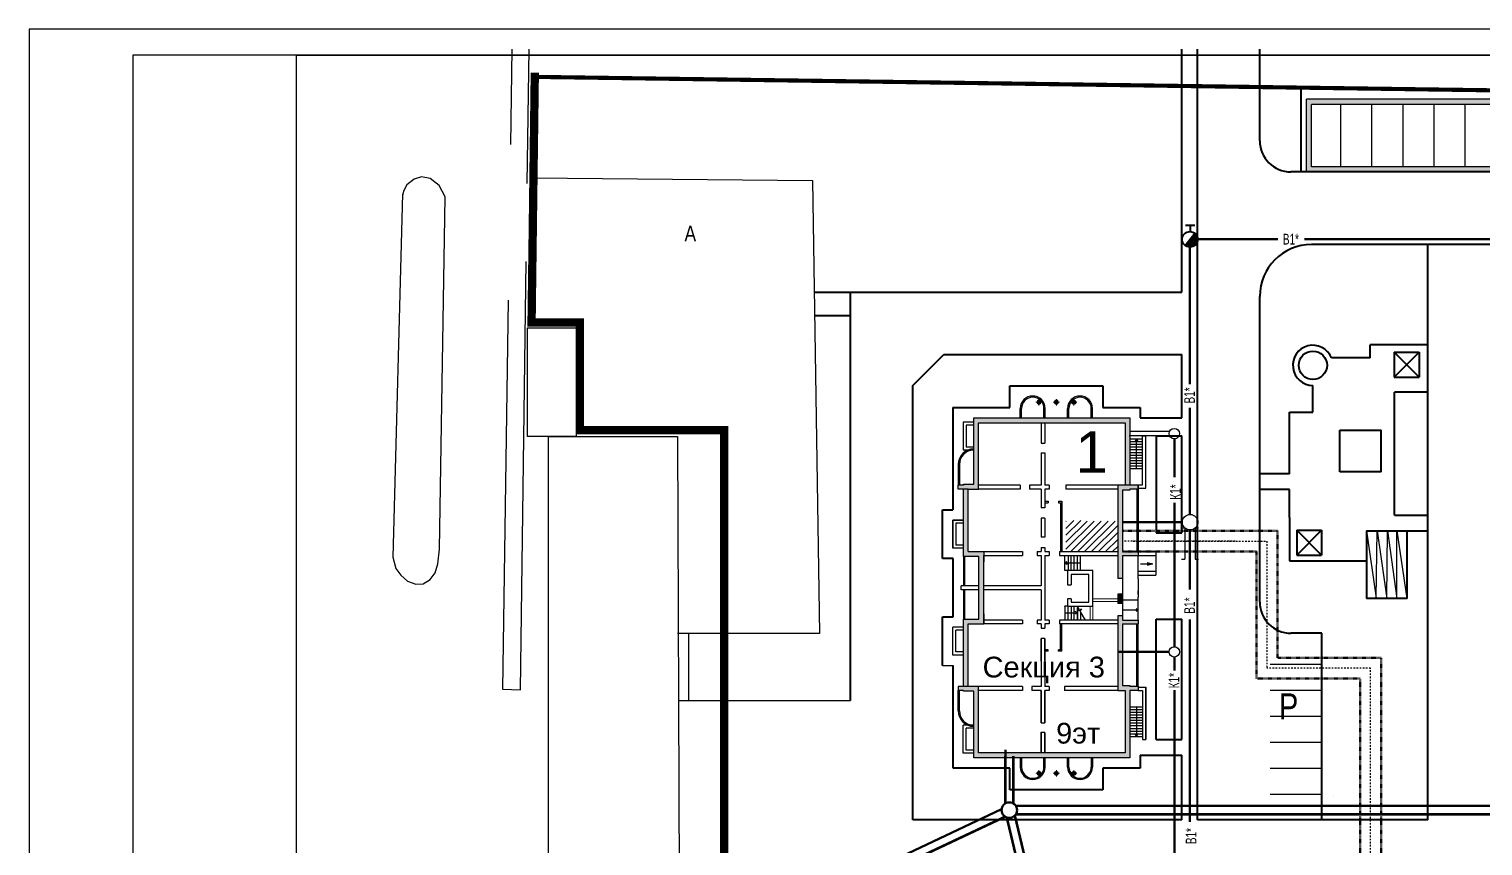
# Model space of a CAD drawing. Header units: millimetres. Extents: x 1819 to 103850, y 69161 to 132521.
# Drawn here: x 1822 to 29863, y 116776 to 132521 of the extents above; entities that cross this region are included whole.
import ezdxf

# ---------------------------------------------------------------- set-up
doc = ezdxf.new("R2010")
doc.units = ezdxf.units.MM
for name, pattern in [('DASHED', [0.75, 0.5, -0.25]), ('KL', [4, 2, -2]), ('PKP', [12, 6, -3, 0, -3])]:
    doc.linetypes.add(name, pattern=pattern)
for name, color, linetype in [('A3-05', 2, 'Continuous'), ('A3-05-N', 2, 'Continuous'), ('FORMAT', 251, 'Continuous'), ('ГРАНИЦА', 20, 'Continuous'), ('Граница1', 20, 'Continuous'), ('Картограмма', 104, 'Continuous'), ('ЛИНИЯ', 7, 'Continuous'), ('Покрытия', 13, 'Continuous'), ('СТЕНЫ', 7, 'Continuous'), ('СЪЕМКА', 46, 'Continuous'), ('ТС', 1, 'Continuous')]:
    doc.layers.add(name, color=color, linetype=linetype)
for name, color, linetype, lineweight in [('В1', 140, 'Continuous', 80), ('К1', 1, 'Continuous', 60), ('К2', 54, 'Continuous', 60)]:
    doc.layers.add(name, color=color, linetype=linetype, lineweight=lineweight)
doc.styles.add('RUSS', font='arial.ttf', dxfattribs={"width": 0.8, "height": 300})
doc.styles.add('SPEC', font='RUSS.shx', dxfattribs={"width": 0.7})
doc.styles.get("Standard").update_dxf_attribs({"font": 'txt.shx', "width": 0.8})
doc.styles.add('СГЕНЕРИР_СТИЛЬ_3', font='arial.ttf')
doc.linetypes.add('oIo_LINE', pattern='A,2.5,-0.25,[133,ltypeshp.shx,S=0.1,R=0,X=-0.1,Y=0.3],-0.2,[130,ltypeshp.shx,S=0.5,R=-25,X=0,Y=0],-0.2,[133,ltypeshp.shx,S=0.1,R=0,X=-0.1,Y=-0.3],-0.25', length=3.4)
doc.linetypes.add('Provod_pr', pattern='A,15,-1.5,["/",Standard,S=2.5,R=0,X=-0.75,Y=-1.25],-1.5', length=18)
picture_1 = doc.add_image_def('image1.tif', size_in_pixel=(4134, 3602))

# ---------------------------------------------------------------- blocks, each defined once
blk = doc.blocks.new('A$C29CF4449')
at = {"layer": 'К1', "ltscale": 100}
h = blk.add_hatch(color=18, dxfattribs=at)
h.set_gradient(color2=(0, 0, 0), one_color=1, name='INVCYLINDER')
h.paths.add_polyline_path([(-92, -118, 0.625202), (150, 0, 0.230616), (92, 118)])
at = {"layer": 'В1', "lineweight": 40, "ltscale": 0.5}
blk.add_circle((0, 0), 150, dxfattribs=at)
at = {"layer": 'К1', "color": 0, "lineweight": 25, "ltscale": 100}
blk.add_line((-92, -118), (92, 118), dxfattribs=at)

msp = doc.modelspace()

# ---------------------------------------------------------------- hatches: boundary and pattern name
at = {"layer": 'СТЕНЫ'}
h = msp.add_hatch(color=256, dxfattribs=at)
h.paths.add_polyline_path([(34950.76, 131168.83), (26458.76, 131168.83), (26458.76, 129768.83), (34950.76, 129768.83)])
h.paths.add_polyline_path([(34850.76, 131068.83), (34850.76, 129868.83), (26558.76, 129868.83), (26558.76, 131068.83)], flags=16)
at = {"layer": 'СТЕНЫ', "linetype": 'Continuous', "lineweight": 20}
h = msp.add_hatch(color=244, dxfattribs=at)
h.paths.add_polyline_path([(21340.61, 125328.38, -0.41421356), (21300.61, 125288.38), (21300.61, 125328.38)])
h.paths.add_polyline_path([(21340.61, 125328.38), (21300.61, 125328.38), (21300.61, 125368.38, -0.41421356)])
h.paths.add_polyline_path([(21300.61, 125368.38), (21300.61, 125328.38), (21260.61, 125328.38, -0.41421356)])
h.paths.add_polyline_path([(21300.61, 125328.38), (21300.61, 125288.38, -0.41421356), (21260.61, 125328.38)])
h = msp.add_hatch(color=244, dxfattribs=at)
h.paths.add_polyline_path([(21676.61, 125328.38, -0.41421356), (21636.61, 125288.38), (21636.61, 125328.38)])
h.paths.add_polyline_path([(21676.61, 125328.38), (21636.61, 125328.38), (21636.61, 125368.38, -0.41421356)])
h.paths.add_polyline_path([(21636.61, 125368.38), (21636.61, 125328.38), (21596.61, 125328.38, -0.41421356)])
h.paths.add_polyline_path([(21636.61, 125328.38), (21636.61, 125288.38, -0.41421356), (21596.61, 125328.38)])
h = msp.add_hatch(color=244, dxfattribs=at)
h.paths.add_polyline_path([(22012.61, 125328.38, -0.41421356), (21972.61, 125288.38), (21972.61, 125328.38)])
h.paths.add_polyline_path([(22012.61, 125328.38), (21972.61, 125328.38), (21972.61, 125368.38, -0.41421356)])
h.paths.add_polyline_path([(21972.61, 125368.38), (21972.61, 125328.38), (21932.61, 125328.38, -0.41421356)])
h.paths.add_polyline_path([(21972.61, 125328.38), (21972.61, 125288.38, -0.41421356), (21932.61, 125328.38)])
at = {"layer": 'СТЕНЫ', "linetype": 'Continuous'}
for points in [[(22960.61, 124934.38), (22960.61, 123730.38), (23054.61, 123730.38), (23054.61, 125028.38), (21340.61, 125028.38), (20042.61, 125028.38), (20042.61, 123748.38), (19842.61, 123748.38), (19842.61, 123730.38), (19742.61, 123730.38), (19742.61, 123654.38), (19936.61, 123654.38), (20136.61, 123654.38), (20136.61, 124038.43), (20136.61, 124934.38)], [(22914.61, 121932.38), (22914.61, 122374.38), (23214.61, 122374.38), (23214.61, 122376.38), (23214.61, 122450.38), (22914.61, 122450.38), (22914.61, 123636.38), (23054.61, 123636.38), (23054.61, 123654.38), (23214.61, 123654.38), (23214.61, 123730.38), (23054.61, 123730.38), (22820.61, 123730.38), (22820.61, 122554.38), (22820.61, 121932.38)], [(19936.61, 119850.38), (19936.61, 121054.38), (20236.61, 121054.38), (20236.61, 121250.38), (20236.61, 122374.38), (20236.61, 122450.38), (19963.61, 122450.38), (19936.61, 122450.38), (19936.61, 123654.38), (19842.61, 123654.38), (19842.61, 122356.38), (20142.61, 122356.38), (20142.61, 121148.38), (19842.61, 121148.38), (19842.61, 119850.38)], [(22914.61, 121450.38), (22914.61, 121630.38), (22820.61, 121630.38), (22820.61, 121450.38)], [(23054.61, 118476.38), (23054.61, 119774.38), (23214.61, 119774.38), (23214.61, 119850.38), (23054.61, 119850.38), (23054.61, 119866.38), (22914.61, 119866.38), (22914.61, 121054.38), (23214.61, 121054.38), (23214.61, 121130.38), (22914.61, 121130.38), (22914.61, 121208.38), (22820.61, 121208.38), (22820.61, 120158.38), (22820.61, 119774.38), (22960.61, 119774.38), (22960.61, 118570.38), (20136.61, 118570.38), (20136.61, 119318.33), (20136.61, 119850.38), (19936.61, 119850.38), (19742.61, 119850.38), (19742.61, 119774.38), (19842.61, 119774.38), (19842.61, 119756.38), (20042.61, 119756.38), (20042.61, 118476.38), (21340.61, 118476.38)]]:
    msp.add_hatch(color=244, dxfattribs=at).paths.add_polyline_path(points)
at = {"layer": 'СТЕНЫ', "linetype": 'Continuous', "lineweight": 20}
h = msp.add_hatch(color=244, dxfattribs=at)
h.paths.add_polyline_path([(21340.61, 118176.38, 0.41421356), (21300.61, 118216.38), (21300.61, 118176.38)])
h.paths.add_polyline_path([(21340.61, 118176.38), (21300.61, 118176.38), (21300.61, 118136.38, 0.41421356)])
h.paths.add_polyline_path([(21300.61, 118136.38), (21300.61, 118176.38), (21260.61, 118176.38, 0.41421356)])
h.paths.add_polyline_path([(21300.61, 118176.38), (21300.61, 118216.38, 0.41421356), (21260.61, 118176.38)])
h = msp.add_hatch(color=244, dxfattribs=at)
h.paths.add_polyline_path([(21676.61, 118176.38, 0.41421356), (21636.61, 118216.38), (21636.61, 118176.38)])
h.paths.add_polyline_path([(21676.61, 118176.38), (21636.61, 118176.38), (21636.61, 118136.38, 0.41421356)])
h.paths.add_polyline_path([(21636.61, 118136.38), (21636.61, 118176.38), (21596.61, 118176.38, 0.41421356)])
h.paths.add_polyline_path([(21636.61, 118176.38), (21636.61, 118216.38, 0.41421356), (21596.61, 118176.38)])
h = msp.add_hatch(color=244, dxfattribs=at)
h.paths.add_polyline_path([(22012.61, 118176.38, 0.41421356), (21972.61, 118216.38), (21972.61, 118176.38)])
h.paths.add_polyline_path([(22012.61, 118176.38), (21972.61, 118176.38), (21972.61, 118136.38, 0.41421356)])
h.paths.add_polyline_path([(21972.61, 118136.38), (21972.61, 118176.38), (21932.61, 118176.38, 0.41421356)])
h.paths.add_polyline_path([(21972.61, 118176.38), (21972.61, 118216.38, 0.41421356), (21932.61, 118176.38)])
at = {"layer": 'ТС'}
h = msp.add_hatch(dxfattribs=at)
h.set_pattern_fill('ANSI31', color=256, scale=30, style=0)
h.set_pattern_definition([(45, (-852476.14, 1172171.73), (-67.351921, 67.351921), [])])
h.paths.add_polyline_path([(22820.61, 123037.24), (22123.16, 123037.24), (22123.16, 123049.1), (21923.5, 123049.1), (21923.5, 123037.24), (21820.71, 123037.24), (21820.71, 122450.38), (22820.61, 122450.38), (22820.61, 122766.38)])

# ---------------------------------------------------------------- linework, layer by layer
at = {"linetype": 'oIo_LINE', "lineweight": 50, "ltscale": 20}
for p, q in [((20652.89, 118627.77), (20657.07, 117593.54)), ((20648.41, 118508.38), (20648.41, 117592.57)), ((20855.29, 117545.69), (32003.59, 117545.69)), ((17145.98, 115865.99), (20579.52, 117483.97))]:
    msp.add_line(p, q, dxfattribs=at)
at = {"linetype": 'Provod_pr', "ltscale": 0.05}
msp.add_line((21121.96, 115464.27), (20679.92, 117323.74), dxfattribs=at)
at = {"linetype": 'oIo_LINE', "lineweight": 50, "ltscale": 20, "const_width": 50}
msp.add_lwpolyline([(20679.92, 117323.74), (21121.96, 115464.27)], dxfattribs=at)
at = {"linetype": 'Continuous', "lineweight": 50, "ltscale": 0.5}
msp.add_circle((20728.41, 117465.69), 150, dxfattribs=at)
msp.add_circle((20728.41, 117465.69), 150, dxfattribs=at)
msp.add_circle((20728.41, 117465.69), 150, dxfattribs=at)
msp.add_circle((20728.41, 117465.69), 150, dxfattribs=at)
at = {"layer": 'A3-05', "color": 7}
for p, q in [((21340.61, 125028.38), (23052.61, 125028.38)), ((20042.61, 118476.38), (20042.61, 119756.38)), ((21340.61, 118476.38), (20042.61, 118476.38))]:
    msp.add_line(p, q, dxfattribs=at)
at = {"layer": 'A3-05-N', "color": 7}
msp.add_line((23054.61, 125028.38), (23054.61, 123730.38), dxfattribs=at)
at = {"layer": 'FORMAT', "ltscale": 20}
for p, q in [((103850.34, 132521.49), (1821.77, 132521.49)), ((1821.77, 132521.49), (1821.77, 73121.49)), ((103350.34, 132021.49), (3821.77, 132021.49)), ((3821.77, 132021.49), (3821.77, 73621.49))]:
    msp.add_line(p, q, dxfattribs=at)
at = {"layer": 'В1', "lineweight": 40, "ltscale": 100}
for p, q in [((24125.55, 128741.48), (24306.98, 128741.48)), ((24216.26, 128741.48), (24216.26, 128618.79))]:
    msp.add_line(p, q, dxfattribs=at)
at = {"layer": 'В1', "lineweight": 50, "ltscale": 20}
for p, q in [((25909.43, 128468.83), (24362.61, 128468.83)), ((31545.73, 128468.83), (26420.24, 128468.83)), ((24212.61, 125675.8), (24212.61, 128318.83)), ((24212.61, 123166.32), (24212.61, 125219.76)), ((24062.61, 123016.32), (22914.61, 123016.32)), ((24212.61, 121719.89), (24212.61, 122866.32)), ((24212.61, 117237.88), (24212.61, 121139.35))]:
    msp.add_line(p, q, dxfattribs=at)
at = {"layer": 'В1', "lineweight": 25, "ltscale": 20}
for p, q in [((24050.63, 122906.16), (24112.61, 122906.16)), ((24050.63, 122906.16), (24112.61, 122906.16)), ((24112.61, 122906.16), (24112.61, 122306.16)), ((24112.61, 122906.16), (24112.61, 122306.16)), ((24312.61, 122906.16), (24312.61, 122306.16)), ((24312.61, 122906.16), (24312.61, 122306.16)), ((24312.61, 122906.16), (24374.59, 122906.16)), ((24050.63, 122306.16), (24112.61, 122306.16)), ((24050.63, 122306.16), (24112.61, 122306.16)), ((24312.61, 122306.16), (24374.59, 122306.16)), ((24312.61, 122306.16), (24374.59, 122306.16))]:
    msp.add_line(p, q, dxfattribs=at)
at = {"layer": 'В1', "lineweight": 30, "ltscale": 20}
msp.add_circle((24216.22, 123016.16), 150, dxfattribs=at)
at = {"layer": 'ГРАНИЦА', "const_width": 160}
msp.add_lwpolyline([(11745.22, 103266.49), (11745.22, 111389.35), (15226.04, 111389.35), (15226.04, 124787.39), (12445.91, 124787.39), (12445.91, 126863.23), (11513.67, 126863.23), (11572.54, 131385.05)], dxfattribs=at)
at = {"layer": 'Граница1'}
for points, const_width in [([(11745.22, 103266.49), (11745.22, 111389.35), (15226.04, 111389.35), (15226.04, 124787.39), (12445.91, 124787.39), (12445.91, 126863.23), (11513.67, 126863.23), (11576.37, 131679.61)], 160), ([(11570.93, 131600.56), (39869.19, 131203.27), (64089.97, 128542.36), (64158.35, 124300.45), (49256, 124449.76), (49531.3, 110905.69), (53192.38, 110905.62), (53563.49, 92531.45), (41467.07, 92224.73), (41655.09, 79817.52), (28916.71, 79382.71)], 80)]:
    msp.add_lwpolyline(points, dxfattribs=dict(at, const_width=const_width))
at = {"layer": 'К2', "lineweight": 30, "ltscale": 20}
for p, q in [((23037.4, 124688.28), (23817.91, 124688.28)), ((23044.77, 124768.2), (23821.37, 124768.2))]:
    msp.add_line(p, q, dxfattribs=at)
at = {"layer": 'К2', "lineweight": 50, "ltscale": 20}
for p, q in [((23912.61, 123882.01), (23912.61, 124624.28)), ((23912.61, 122908.68), (23912.61, 123386.59)), ((23912.61, 120616.37), (23912.61, 122908.68)), ((23811.2, 120516.38), (22820.61, 120516.38)), ((23912.61, 120156.15), (23912.61, 120416.39)), ((23912.61, 116224.37), (23912.61, 119778.52))]:
    msp.add_line(p, q, dxfattribs=at)
at = {"layer": 'К2', "lineweight": 30, "ltscale": 20}
for centre in [(23911.2, 124724.27), (23911.2, 120516.38)]:
    msp.add_circle(centre, 100, dxfattribs=at)
at = {"layer": 'Картограмма', "color": 22}
for p, q in [((27185.38, 126184.04), (27178.09, 126184.04)), ((27185.38, 126184.04), (27178.09, 126184.04)), ((25558.76, 124446.26), (25558.76, 125546.88)), ((28157.6, 123651.38), (28157.6, 123389.56)), ((28157.6, 123651.38), (28157.6, 123389.56)), ((23214.61, 122951.35), (23214.61, 123319.07)), ((24358.76, 117776.38), (24358.76, 123319.07)), ((24358.76, 117776.38), (24358.76, 123319.07)), ((25558.76, 121976.38), (25558.76, 123319.07)), ((26631.61, 122269.65), (27478.09, 122269.65)), ((26631.61, 122269.65), (27478.09, 122269.65)), ((25558.76, 121976.38), (25558.76, 121691.94)), ((23214.61, 121630.38), (23214.61, 121691.94)), ((24358.76, 117776.38), (24358.76, 121691.94)), ((24358.76, 117776.38), (24358.76, 121691.94)), ((23558.61, 120644.38), (23558.61, 119903.14)), ((24058.76, 120644.38), (24058.76, 119903.14)), ((24058.76, 120644.38), (24058.76, 119903.14)), ((24358.76, 118976.38), (24358.76, 120203.14)), ((24358.76, 118976.38), (24358.76, 120203.14)), ((24558.76, 117276.38), (25210.65, 117276.38)), ((24558.76, 117276.38), (25210.65, 117276.38))]:
    msp.add_line(p, q, dxfattribs=at)
at = {"layer": 'ЛИНИЯ'}
for p, q in [((11132.19, 132135.88), (11105.69, 130297.86)), ((11431.21, 129545.05), (11466.51, 132135.88)), ((26458.76, 129768.83), (26458.76, 131168.83)), ((34950.76, 131168.83), (26458.76, 131168.83)), ((26558.76, 129868.83), (26558.76, 131068.83)), ((34850.76, 131068.83), (26558.76, 131068.83)), ((27116.32, 131068.83), (27116.32, 129868.83)), ((27716.32, 131068.83), (27716.32, 129868.83)), ((28316.32, 131068.83), (28316.32, 129868.83)), ((28916.32, 131068.83), (28916.32, 129868.83)), ((29516.32, 131068.83), (29516.32, 129868.83)), ((34850.76, 129868.83), (26558.76, 129868.83)), ((9249.39, 129627.95), (9107.63, 129518.53)), ((9389.68, 129676.14), (9249.39, 129627.95)), ((9556.28, 129641.09), (9389.68, 129676.14)), ((9731.65, 129509.66), (9556.28, 129641.09)), ((11533.56, 129656.32), (16931.18, 129603.95)), ((16931.18, 129603.95), (17065.28, 120871.34)), ((34950.76, 129768.83), (26458.76, 129768.83)), ((9022.48, 129342.76), (8837.04, 122342.24)), ((9043, 129400.13), (9021.55, 129307.56)), ((9107.63, 129518.53), (9043, 129400.13)), ((9850.03, 129290.6), (9731.65, 129509.66)), ((9735.9, 122494.67), (9850.03, 129290.6)), ((11298.23, 119784.54), (11410.73, 128042.01)), ((11062.43, 127297.86), (10954.3, 119799.79)), ((28399.65, 122452.84), (28399.65, 122851.38)), ((8837.04, 122342.24), (8898.34, 122125.08)), ((9708, 122215.92), (9735.9, 122494.67)), ((8898.34, 122125.08), (8989.7, 121992.92)), ((8989.7, 121992.92), (9118.72, 121881.41)), ((9558.06, 121909.29), (9652.21, 122041.7)), ((9652.21, 122041.7), (9708, 122215.92)), ((9118.72, 121881.41), (9279.11, 121818.69)), ((9279.11, 121818.69), (9425.56, 121829.15)), ((9425.56, 121829.15), (9558.06, 121909.29)), ((16951.46, 120871.34), (14329.01, 120871.34)), ((17065.28, 120871.34), (14329.01, 120871.34)), ((14547.23, 119581.35), (14547.23, 120871.34)), ((25758.76, 120276.38), (26758.76, 120276.38)), ((10954.3, 119799.79), (11298.23, 119784.54)), ((25758.76, 119776.38), (26758.76, 119776.38)), ((14348.48, 119581.35), (17667.76, 119581.35)), ((25758.76, 119276.38), (26758.76, 119276.38)), ((25758.76, 118776.38), (26758.76, 118776.38)), ((25758.76, 118276.38), (26758.76, 118276.38)), ((25758.76, 117776.38), (26758.76, 117776.38)), ((26158.76, 117276.38), (26758.76, 117276.38))]:
    msp.add_line(p, q, dxfattribs=at)
at = {"layer": 'ЛИНИЯ', "lineweight": 40}
for p, q in [((24058.76, 129854.69), (24058.76, 132135.88)), ((24358.76, 130568.83), (24358.76, 132135.88)), ((25558.76, 130368.83), (25558.76, 132135.88)), ((26353.47, 131391.04), (26353.47, 129778.14)), ((24358.76, 117276.38), (24358.76, 130568.83)), ((24058.76, 127449.26), (24058.76, 129854.69)), ((34790.76, 129768.83), (26158.76, 129768.83)), ((34490.76, 128368.83), (26558.76, 128368.83)), ((28798.14, 117276.38), (28798.14, 128368.83)), ((16964.27, 127449.26), (24058.76, 127449.26)), ((17667.76, 119581.35), (17667.76, 127449.26)), ((17667.76, 127449.26), (24058.76, 127449.26)), ((25558.76, 121476.38), (25558.76, 127368.83)), ((16964.27, 126999.26), (17667.76, 126999.26)), ((18867.76, 125649.26), (19467.76, 126249.26)), ((19467.76, 126249.26), (24058.76, 126249.26)), ((24058.76, 125028.38), (24058.76, 126249.26)), ((28798.14, 126433.75), (27685.38, 126433.75)), ((27685.38, 126184.04), (27685.38, 126433.75)), ((28152.48, 126293.3), (28152.48, 125813.3)), ((28152.48, 126293.3), (28632.48, 126293.3)), ((28152.48, 126293.3), (28632.48, 125813.3)), ((28632.48, 126293.3), (28152.48, 125813.3)), ((28632.48, 126293.3), (28632.48, 125813.3)), ((27685.38, 126184.04), (26943.03, 126184.04)), ((18867.76, 117276.38), (18867.76, 125649.26)), ((20740.61, 125228.38), (20740.61, 125646.46)), ((20740.61, 125646.46), (22533.06, 125646.46)), ((22533.06, 125646.46), (22532.76, 125228.38)), ((26584.82, 125137), (26584.82, 125653.98)), ((28152.48, 125813.3), (28632.48, 125813.3)), ((28399.65, 125813.3), (28632.48, 125813.3)), ((28157.6, 123151.38), (28157.6, 125523.77)), ((28798.14, 125523.77), (28157.6, 125523.77)), ((19640.61, 125228.38), (20740.61, 125228.38)), ((19640.61, 125228.38), (19640.61, 123254.38)), ((22532.76, 125228.38), (23254.61, 125228.38)), ((23254.61, 125228.38), (23254.61, 125028.38)), ((26131.61, 123946.26), (26131.61, 125137)), ((26131.61, 125137), (26584.82, 125137)), ((23254.61, 125028.38), (24058.76, 125028.38)), ((27101.2, 123989.42), (27101.2, 124787.79)), ((27101.2, 124787.79), (27901.2, 124787.79)), ((27901.2, 123989.42), (27901.2, 124787.79)), ((23558.61, 124682.38), (23558.61, 123674.38)), ((23558.61, 124682.38), (24058.76, 124682.38)), ((23558.61, 124682.38), (23558.61, 122813.79)), ((24058.76, 123674.38), (24058.76, 124682.38)), ((24058.76, 122813.79), (24058.76, 124682.38)), ((26131.61, 123946.26), (25558.76, 123946.26)), ((26131.61, 123946.26), (26131.61, 123991.8)), ((27901.2, 123989.42), (27101.2, 123989.42)), ((26131.61, 123646.26), (25558.76, 123646.26)), ((26131.61, 123107.46), (26131.61, 123646.26)), ((19438.61, 122314.38, -300), (19438.61, 123254.38, -300)), ((19438.61, 123254.38), (19640.61, 123254.38)), ((26131.61, 123107.11), (26131.61, 122269.65)), ((28157.6, 123151.38), (28798.14, 123151.38)), ((26272.66, 122863.36), (26272.66, 122383.36)), ((26272.66, 122863.36), (26752.66, 122863.36)), ((26272.66, 122863.36), (26752.66, 122383.36)), ((26752.66, 122863.36), (26272.66, 122383.36)), ((26752.66, 122863.36), (26752.66, 122383.36)), ((27616.92, 122851.38), (27616.92, 121544.53)), ((27616.92, 122851.38), (28798.14, 122851.38)), ((28399.65, 121544.53), (28399.65, 122851.38)), ((23558.61, 122813.79), (24058.76, 122813.79)), ((19642.61, 122314.38), (19438.61, 122314.38)), ((19642.61, 121194.38), (19642.61, 122314.38)), ((26131.61, 122269.65), (27616.92, 122269.65)), ((26272.66, 122383.36), (26752.66, 122383.36)), ((28399.65, 121544.53), (27616.92, 121544.53)), ((19438.61, 120254.38, -300), (19438.61, 121194.38, -300)), ((19438.61, 121194.38), (19642.61, 121194.38)), ((23558.61, 121144.38), (24058.76, 121144.38)), ((23558.61, 118826.38), (23558.61, 121144.38)), ((24058.76, 118826.38), (24058.76, 121144.38)), ((26758.76, 120876.38), (26158.76, 120876.38)), ((26758.76, 117276.38), (26758.76, 120876.38)), ((19642.61, 118276.38), (19642.61, 120254.38)), ((23558.61, 118826.38), (24058.76, 118826.38)), ((23254.61, 118526.38), (23254.61, 118276.38)), ((23254.61, 118526.38), (24058.76, 118526.38)), ((24058.76, 117276.38), (24058.76, 118526.38)), ((20740.61, 118276.38), (19642.61, 118276.38)), ((20740.61, 118276.38), (19642.61, 118276.38)), ((20740.61, 117856.17), (20740.61, 118276.38)), ((23254.61, 118276.38), (22532.61, 118276.38)), ((22532.61, 118276.38), (22532.61, 117856.17)), ((22532.61, 117856.17), (20740.61, 117856.17)), ((24058.76, 117276.38), (18867.76, 117276.38)), ((28798.14, 117276.38), (24358.76, 117276.38))]:
    msp.add_line(p, q, dxfattribs=at)
at = {"layer": 'ЛИНИЯ', "ltscale": 50}
for p, q in [((27616.92, 122851.38), (27807.46, 121551.16)), ((27807.46, 121551.16), (27825.56, 122851.38)), ((27825.56, 122851.38), (28006.84, 121545.19)), ((28007.13, 121545.19), (28020.09, 122851.38)), ((28020.09, 122851.27), (28203.15, 121544.86)), ((28203.38, 121544.86), (28205.32, 122851.38)), ((28205.8, 122851.38), (28398.76, 121544.53))]:
    msp.add_line(p, q, dxfattribs=at)
at = {"layer": 'ЛИНИЯ', "lineweight": 40}
msp.add_circle((26584.27, 126040.42), 272.99, dxfattribs=at)
for centre, radius, start, end in [((26158.76, 130368.83), 600, 180, 270), ((26558.76, 127368.83), 1000, 90, 180), ((26584.27, 126040.42), 386.44, 21.817441, 270.081839), ((26158.76, 121476.38), 600, 180, 270)]:
    msp.add_arc(centre, radius, start, end, dxfattribs=at)
at = {"layer": 'Покрытия', "color": 22}
for p, q in [((28157.6, 125023.77), (28157.6, 124114.63)), ((26131.61, 124446.26), (26131.61, 124414.63)), ((26131.61, 124446.26), (26131.61, 124414.63))]:
    msp.add_line(p, q, dxfattribs=at)
at = {"layer": 'Покрытия'}
for p, q in [((23258.89, 122211.51), (23490.08, 122211.51)), ((23389.99, 122241.1), (23490.08, 122211.51)), ((23490.08, 122211.51), (23389.99, 122182.75)), ((23490.08, 122211.51), (23394.22, 122211.51))]:
    msp.add_line(p, q, dxfattribs=at)
at = {"layer": 'СТЕНЫ'}
for p, q in [((11437.91, 126761.76), (12372.03, 126761.76)), ((11437.91, 124668.37), (11437.91, 126761.76)), ((12372.03, 126761.76), (12372.03, 124668.37)), ((15226.04, 124787.39), (15226.04, 124787.39)), ((19840.61, 124944.38), (19840.61, 124404.38)), ((20042.61, 125028.38), (20940.61, 125028.38)), ((22332.61, 125028.38), (23054.61, 125028.38)), ((12372.03, 124668.37), (11437.91, 124668.37)), ((11830.88, 124668.37), (11830.88, 113488.05)), ((11830.88, 124668.37), (14330, 124668.37)), ((14330, 124668.37), (14376.02, 112263.73)), ((19842.61, 123654.38), (19742.61, 123654.38)), ((19842.61, 123054.38, -300), (19842.61, 123654.38)), ((19638.61, 122514.38, -300), (19638.61, 123054.38, -300)), ((19638.61, 123054.38, -300), (19842.61, 123054.38, -300)), ((19842.61, 122514.38, -300), (19638.61, 122514.38, -300)), ((19438.61, 120254.38), (19642.61, 120254.38)), ((23358.61, 118826.38), (23358.61, 119834.38)), ((23052.61, 118476.38), (22332.61, 118476.38))]:
    msp.add_line(p, q, dxfattribs=at)
at = {"layer": 'СТЕНЫ', "color": 244, "linetype": 'Continuous', "lineweight": 20}
for p, q in [((21300.61, 125268.38), (21300.61, 125388.38)), ((21636.61, 125268.38), (21636.61, 125388.38)), ((21972.61, 125268.38), (21972.61, 125388.38)), ((21240.61, 125328.38), (21360.61, 125328.38)), ((21576.61, 125328.38), (21696.61, 125328.38)), ((21912.61, 125328.38), (22032.61, 125328.38)), ((22340.61, 121540.38), (22822.61, 121540.38)), ((22340.61, 121490.38), (22340.61, 121130.38)), ((22340.61, 121490.38), (22822.61, 121490.38)), ((22290.61, 121400.38), (22290.61, 121130.38)), ((21240.61, 118176.38), (21360.61, 118176.38)), ((21300.61, 118236.38), (21300.61, 118116.38)), ((21576.61, 118176.38), (21696.61, 118176.38)), ((21636.61, 118236.38), (21636.61, 118116.38)), ((21912.61, 118176.38), (22032.61, 118176.38)), ((21972.61, 118236.38), (21972.61, 118116.38))]:
    msp.add_line(p, q, dxfattribs=at)
at = {"layer": 'СТЕНЫ', "color": 244}
for p, q in [((20940.61, 125028.38), (20940.61, 125208.38)), ((20964.61, 125028.38), (20964.61, 125208.38)), ((21396.61, 125028.38), (21396.61, 125208.38)), ((21420.61, 125028.38), (21420.61, 125208.38)), ((21852.61, 125028.38), (21852.61, 125208.38)), ((21876.61, 125028.38), (21876.61, 125208.38)), ((22308.61, 125028.38), (22308.61, 125208.38)), ((22332.61, 125028.38), (22332.61, 125208.38)), ((19840.61, 124944.38), (19840.61, 124404.38)), ((20038.61, 124944.38), (19840.61, 124944.38)), ((19898.61, 124884.38), (19898.61, 124464.38)), ((20038.61, 124884.38), (19898.61, 124884.38)), ((20042.61, 123746.38), (20042.61, 125028.38)), ((20042.61, 125028.38), (21340.61, 125028.38)), ((20136.61, 123826.43), (20136.61, 124934.38)), ((20136.61, 124934.38), (22960.61, 124934.38)), ((21340.61, 125028.38), (23052.61, 125028.38)), ((21340.61, 124934.38), (21340.61, 124536.38)), ((21416.61, 124934.38), (21416.61, 124536.38)), ((22088.61, 124934.38), (22960.61, 124934.38)), ((22960.61, 124934.38), (22960.61, 123730.38)), ((23054.61, 125028.38), (23054.61, 123730.38)), ((21340.61, 124536.38), (21412.61, 124536.38)), ((23054.61, 124622.38), (23298.61, 124622.38)), ((23058.61, 124570.38), (23298.61, 124570.38)), ((23058.61, 124518.38), (23298.61, 124518.38)), ((23178.61, 124622.38), (23152.78, 124580.75)), ((23178.61, 124050.38), (23178.61, 124622.38)), ((23178.61, 124622.38), (23204.44, 124580.75)), ((23298.61, 123734.38), (23298.61, 124682.38)), ((23298.61, 124682.38), (23358.61, 124682.38)), ((23358.61, 123674.38), (23358.61, 124682.38)), ((20040.61, 124404.38), (19840.61, 124404.38)), ((20040.61, 124464.38), (19898.61, 124464.38)), ((21340.61, 124354.38), (21340.61, 123730.38)), ((21340.61, 124354.38), (21416.61, 124354.38)), ((21416.61, 124354.38), (21416.61, 123730.38)), ((23058.61, 124466.38), (23298.61, 124466.38)), ((23058.61, 124414.38), (23298.61, 124414.38)), ((23058.61, 124362.38), (23298.61, 124362.38)), ((23058.61, 124310.38), (23298.61, 124310.38)), ((23058.61, 124258.38), (23298.61, 124258.38)), ((19742.61, 124128.38), (19742.61, 123732.38)), ((19766.61, 124128.38), (19766.61, 123732.38)), ((20136.61, 123654.38), (20136.61, 124038.43)), ((23058.61, 124206.38), (23298.61, 124206.38)), ((23058.61, 124154.38), (23298.61, 124154.38)), ((23058.61, 124102.38), (23298.61, 124102.38)), ((23058.61, 124050.38), (23298.61, 124050.38)), ((19842.61, 123730.38), (19742.61, 123730.38)), ((19742.61, 123654.38), (19742.61, 123730.38)), ((19842.61, 123748.38), (20044.61, 123748.38)), ((19842.61, 123730.38), (19842.61, 123748.38)), ((19842.61, 123748.38), (19842.61, 123730.38)), ((20940.61, 123730.38), (20136.61, 123730.38)), ((20940.61, 123730.38), (20940.61, 123654.38)), ((21340.61, 123730.38), (21120.61, 123730.38)), ((21120.61, 123730.38), (21120.61, 123654.38)), ((21494.61, 123730.38), (21416.61, 123730.38)), ((21494.61, 123730.38), (21494.61, 123654.38)), ((22820.61, 123730.38), (21816.61, 123730.38)), ((21816.61, 123730.38), (21816.61, 123654.38)), ((23054.61, 123730.38), (22820.61, 123730.38)), ((22820.61, 123730.38), (22820.61, 122554.38)), ((23214.61, 123730.38), (23054.61, 123730.38)), ((23214.61, 123654.38), (23214.61, 123734.38)), ((23214.61, 123734.38), (23298.61, 123734.38)), ((23214.61, 123730.38), (23214.61, 123654.38)), ((23214.61, 123674.38), (23358.61, 123674.38)), ((19936.61, 123654.38), (19742.61, 123654.38)), ((19842.61, 122356.38), (19842.61, 123654.38)), ((19936.61, 123654.38), (20136.61, 123654.38)), ((19936.61, 122450.38), (19936.61, 123654.38)), ((20940.61, 123654.38), (20136.61, 123654.38)), ((21340.61, 123654.38), (21120.61, 123654.38)), ((21340.61, 123654.38), (21340.61, 123294.38)), ((21494.61, 123654.38), (21416.61, 123654.38)), ((21416.61, 123654.38), (21416.61, 123294.38)), ((21416.61, 123418.38), (21476.61, 123418.38)), ((21416.61, 123392.38), (21476.61, 123392.38)), ((21476.61, 123418.38), (21476.61, 123392.38)), ((21676.61, 123418.38), (21676.61, 123392.38)), ((21676.61, 123418.38), (21742.61, 123418.38)), ((21676.61, 123392.38), (21716.61, 123392.38)), ((21716.61, 123394.38), (21716.61, 122450.38)), ((21742.61, 123420.38), (21742.61, 122450.38)), ((22820.61, 123654.38), (21816.61, 123654.38)), ((23054.61, 123636.38), (22914.61, 123636.38)), ((22914.61, 123636.38), (22914.61, 122450.38)), ((23214.61, 123654.38), (23054.61, 123654.38)), ((23054.61, 123654.38), (23054.61, 123636.38)), ((23214.61, 123654.38), (23058.61, 123654.38)), ((23190.61, 123654.38), (23190.61, 122450.38)), ((23214.61, 123654.38), (23214.61, 122450.38)), ((21416.61, 123294.38), (21340.61, 123294.38)), ((19638.61, 123054.38, -300), (19638.61, 122514.38, -300)), ((19842.61, 123054.38, -300), (19638.61, 123054.38, -300)), ((19698.61, 122994.38, -300), (19698.61, 122574.38, -300)), ((19842.61, 122994.38, -300), (19698.61, 122994.38, -300)), ((21340.61, 123092.38), (21340.61, 122730.38)), ((21416.61, 123092.38), (21340.61, 123092.38)), ((21416.61, 123092.38), (21416.61, 122730.38)), ((19842.61, 122574.38, -300), (19698.61, 122574.38, -300)), ((21416.61, 122730.38), (21340.61, 122730.38)), ((22820.61, 122766.38), (22820.61, 121932.38)), ((19842.61, 122514.38, -300), (19638.61, 122514.38, -300)), ((20142.61, 122356.38), (19842.61, 122356.38)), ((19936.61, 122450.38), (19963.61, 122450.38)), ((19963.61, 122450.38), (20236.61, 122450.38)), ((20142.61, 121148.38), (20142.61, 122356.38)), ((20236.61, 122450.38), (20236.61, 122254.38)), ((20236.61, 122450.38), (20980.61, 122450.38)), ((20236.61, 121250.38), (20236.61, 122374.38)), ((20236.61, 122374.38), (20980.61, 122374.38)), ((20980.61, 122450.38), (20980.61, 122374.38)), ((21262.61, 122450.38), (21340.61, 122450.38)), ((21262.61, 122450.38), (21262.61, 122374.38)), ((21262.61, 122374.38), (21340.61, 122374.38)), ((21340.61, 122528.38), (21340.61, 122450.38)), ((21340.61, 122528.38), (21416.61, 122528.38)), ((21340.61, 122374.38), (21340.61, 121790.38)), ((21416.61, 122528.38), (21416.61, 122450.38)), ((21416.61, 122450.38), (21494.61, 122450.38)), ((21416.61, 122374.38), (21494.61, 122374.38)), ((21416.61, 122374.38), (21416.61, 121130.38)), ((21494.61, 122450.38), (21494.61, 122374.38)), ((21696.61, 122450.38), (22820.61, 122450.38)), ((21696.61, 122450.38), (21696.61, 122374.38)), ((21696.61, 122374.38), (22820.61, 122374.38)), ((21860.61, 122374.38), (21860.61, 122082.38)), ((21920.61, 122082.38), (21920.61, 122374.38)), ((21980.61, 122082.38), (21980.61, 122374.38)), ((22040.61, 122082.38), (22040.61, 122374.38)), ((22100.61, 122082.38), (22100.61, 122374.38)), ((22914.61, 122450.38), (23214.61, 122450.38)), ((22914.61, 122374.38), (23214.61, 122374.38)), ((22914.61, 122374.38), (22914.61, 121450.38)), ((23214.58, 122451.35), (23554.55, 122451.35)), ((23214.58, 122372.38), (23554.55, 122372.38)), ((23214.61, 122450.38), (23214.61, 122374.38)), ((23214.61, 121922.38), (23214.61, 122376.38)), ((23554.55, 122451.35), (23554.55, 121996.17)), ((21798.37, 122234.38), (21840.01, 122260.21)), ((21798.37, 122234.38), (21840.01, 122208.55)), ((21800.61, 122234.38), (21842.25, 122260.21)), ((21800.61, 122234.38), (21842.25, 122208.55)), ((21800.61, 122234.38), (22104.61, 122234.38)), ((23214.58, 122072.38), (23554.55, 122072.38)), ((23214.58, 121996.17), (23554.55, 121996.17)), ((19802.61, 121714.38), (19802.61, 121790.38)), ((20142.61, 121790.38), (19802.61, 121790.38)), ((20142.61, 121714.38), (19802.61, 121714.38)), ((21340.61, 121790.38), (20236.61, 121790.38)), ((21340.61, 121714.38), (20236.61, 121714.38)), ((21340.61, 121714.38), (21340.61, 121130.38)), ((22914.61, 121932.38), (22820.61, 121932.38)), ((23214.61, 121922.38), (23214.61, 121572.38)), ((22820.61, 121630.38), (22820.61, 121450.38)), ((22914.61, 121630.38), (22820.61, 121630.38)), ((22914.61, 121450.38), (22820.61, 121450.38)), ((22914.61, 121522.38), (23214.61, 121522.38)), ((22914.61, 121450.38), (22914.61, 121130.38)), ((22924.61, 121522.38), (23214.61, 121522.38)), ((23214.61, 121130.38), (23214.61, 121572.38)), ((19842.61, 119850.38), (19842.61, 121148.38)), ((19842.61, 121148.38), (20142.61, 121148.38)), ((20236.61, 121250.38), (20236.61, 121054.38)), ((20236.61, 121054.38), (20236.61, 121250.38)), ((21800.61, 121401.38), (21800.61, 121126.38)), ((21800.61, 121390.38), (21800.61, 121400.38)), ((21848.61, 121400.38), (21800.61, 121400.38)), ((21800.61, 121270.38), (22040.61, 121270.38)), ((21860.61, 121130.38), (21860.61, 121390.38)), ((21920.61, 121390.38), (21920.61, 121126.38)), ((21980.61, 121130.38), (21980.61, 121390.38)), ((22040.61, 121270.38), (21998.98, 121296.21)), ((22040.61, 121270.38), (21998.98, 121244.55)), ((22040.61, 121384.77), (22040.61, 121126.38)), ((22040.61, 121130.38), (22040.61, 121364.77)), ((22047.49, 121306.37), (22118.36, 121347.08)), ((22066.89, 121340.55), (22047.49, 121306.37)), ((22118.36, 121347.08), (22089.62, 121302.29)), ((22100.61, 121283.79), (22100.61, 121130.38)), ((22820.61, 121208.38), (22820.61, 120158.38)), ((22914.61, 121208.38), (22820.61, 121208.38)), ((23214.61, 121320.38), (22914.61, 121320.38)), ((23214.61, 121320.38), (23172.98, 121346.21)), ((23214.61, 121320.38), (23172.98, 121294.55)), ((19638.61, 120454.38, -300), (19638.61, 120994.38, -300)), ((19842.61, 120994.38, -300), (19638.61, 120994.38, -300)), ((19698.61, 120514.38, -300), (19698.61, 120934.38, -300)), ((19842.61, 120934.38, -300), (19698.61, 120934.38, -300)), ((19842.61, 121048.38), (19842.77, 121048.38)), ((19936.61, 119850.38), (19936.61, 121054.38)), ((19936.61, 121054.38), (19963.61, 121054.38)), ((19936.61, 121054.38), (20236.61, 121054.38)), ((20980.61, 121130.38), (20236.61, 121130.38)), ((20980.61, 121054.38), (20236.61, 121054.38)), ((20980.61, 121130.38), (20980.61, 121054.38)), ((21340.61, 121130.38), (21262.61, 121130.38)), ((21262.61, 121130.38), (21262.61, 121054.38)), ((21340.61, 121054.38), (21262.61, 121054.38)), ((21340.61, 121054.38), (21340.61, 120976.38)), ((21340.61, 120976.38), (21416.61, 120976.38)), ((21494.61, 121130.38), (21416.61, 121130.38)), ((21494.61, 121054.38), (21416.61, 121054.38)), ((21416.61, 121054.38), (21416.61, 120976.38)), ((21494.61, 121130.38), (21494.61, 121054.38)), ((22820.61, 121130.38), (21696.61, 121130.38)), ((21696.61, 121130.38), (21696.61, 121054.38)), ((22820.61, 121054.38), (21696.61, 121054.38)), ((21716.61, 120554.38), (21716.61, 121054.38)), ((21742.61, 120528.38), (21742.61, 121054.38)), ((22914.61, 121130.38), (23214.61, 121130.38)), ((22914.61, 121054.38), (22914.61, 119866.38)), ((22914.61, 121054.38), (23214.61, 121054.38)), ((23190.61, 119850.38), (23190.61, 121054.38)), ((23214.61, 121130.38), (23214.61, 121054.38)), ((23214.61, 119850.38), (23214.61, 121054.38)), ((21340.61, 120774.38), (21340.61, 119850.38)), ((21340.61, 120334.38), (21340.61, 120774.38)), ((21416.61, 120774.38), (21340.61, 120774.38)), ((21416.61, 120774.38), (21416.61, 119850.38)), ((21416.61, 120334.38), (21416.61, 120774.38)), ((19842.61, 120454.38, -300), (19638.61, 120454.38, -300)), ((19842.61, 120514.38, -300), (19698.61, 120514.38, -300)), ((21476.61, 120554.38), (21416.61, 120554.38)), ((21476.61, 120528.38), (21416.61, 120528.38)), ((21476.61, 120528.38), (21476.61, 120554.38)), ((21716.61, 120554.38), (21676.61, 120554.38)), ((21676.61, 120528.38), (21676.61, 120554.38)), ((21742.61, 120528.38), (21676.61, 120528.38)), ((22820.61, 120158.38), (22820.61, 119774.38)), ((19936.61, 119850.38), (19742.61, 119850.38)), ((19742.61, 119850.38), (19742.61, 119774.38)), ((19842.61, 119774.38), (19742.61, 119774.38)), ((19742.61, 119378.38), (19742.61, 119774.38)), ((19766.61, 119378.38), (19766.61, 119774.38)), ((19842.61, 119756.38), (19842.61, 119774.38)), ((20042.61, 119756.38), (19842.61, 119756.38)), ((20136.61, 119850.38), (19936.61, 119850.38)), ((20042.61, 118476.38), (20042.61, 119756.38)), ((20136.61, 119318.33), (20136.61, 119850.38)), ((20980.61, 119850.38), (20136.61, 119850.38)), ((20980.61, 119774.38), (20136.61, 119774.38)), ((20980.61, 119850.38), (20980.61, 119774.38)), ((21340.61, 119850.38), (21160.61, 119850.38)), ((21160.61, 119850.38), (21160.61, 119774.38)), ((21340.61, 119774.38), (21160.61, 119774.38)), ((21340.61, 119774.38), (21340.61, 119150.38)), ((21340.61, 119150.38), (21340.61, 119774.38)), ((21494.61, 119850.38), (21416.61, 119850.38)), ((21494.61, 119774.38), (21416.61, 119774.38)), ((21416.61, 119774.38), (21416.61, 119150.38)), ((21494.61, 119774.38), (21416.61, 119774.38)), ((21416.61, 119150.38), (21416.61, 119774.38)), ((21494.61, 119850.38), (21494.61, 119774.38)), ((22820.61, 119850.38), (21794.61, 119850.38)), ((21794.61, 119850.38), (21794.61, 119774.38)), ((22820.61, 119774.38), (21794.61, 119774.38)), ((22820.61, 119774.38), (22960.61, 119774.38)), ((22914.61, 119866.38), (23054.61, 119866.38)), ((22960.61, 119774.38), (22960.61, 118570.38)), ((23054.61, 119866.38), (23054.61, 119850.38)), ((23214.61, 119850.38), (23054.61, 119850.38)), ((23214.61, 119774.38), (23054.61, 119774.38)), ((23054.61, 119774.38), (23054.61, 118476.38)), ((23214.61, 119774.38), (23058.61, 119774.38)), ((23214.61, 119854.38), (23214.61, 119774.38)), ((23214.61, 119850.38), (23214.61, 119774.38)), ((23214.61, 119834.38), (23358.61, 119834.38)), ((23214.61, 119774.38), (23298.61, 119774.38)), ((23298.61, 119774.38), (23298.61, 118826.38)), ((23358.61, 119834.38), (23358.61, 118826.38)), ((23058.61, 119458.38), (23298.61, 119458.38)), ((23178.61, 119458.38), (23178.61, 118886.38)), ((20136.61, 118570.38), (20136.61, 119318.33)), ((23058.61, 119406.38), (23298.61, 119406.38)), ((23058.61, 119354.38), (23298.61, 119354.38)), ((23058.61, 119302.38), (23298.61, 119302.38)), ((23058.61, 119250.38), (23298.61, 119250.38)), ((23058.61, 119198.38), (23298.61, 119198.38)), ((19840.61, 118564.38), (19840.61, 119104.38)), ((20042.61, 119104.38), (19840.61, 119104.38)), ((19898.61, 118624.38), (19898.61, 119044.38)), ((20042.61, 119044.38), (19898.61, 119044.38)), ((21340.61, 119150.38), (21416.61, 119150.38)), ((21340.61, 118968.38), (21340.61, 118570.38)), ((21340.61, 118570.38), (21340.61, 118968.38)), ((21340.61, 118968.38), (21412.61, 118968.38)), ((21416.61, 118570.38), (21416.61, 118968.38)), ((21416.61, 118950.38), (21416.61, 118570.38)), ((23058.61, 119146.38), (23298.61, 119146.38)), ((23058.61, 119094.38), (23298.61, 119094.38)), ((23058.61, 119042.38), (23298.61, 119042.38)), ((23058.61, 118990.38), (23298.61, 118990.38)), ((23058.61, 118938.38), (23298.61, 118938.38)), ((23178.61, 118886.38), (23152.78, 118928.02)), ((23178.61, 118886.38), (23204.44, 118928.02)), ((20042.61, 118624.38), (19898.61, 118624.38)), ((23054.61, 118886.38), (23298.61, 118886.38)), ((23298.61, 118826.38), (23358.61, 118826.38)), ((20042.61, 118564.38), (19840.61, 118564.38)), ((21340.61, 118476.38), (20042.61, 118476.38)), ((22960.61, 118570.38), (20136.61, 118570.38)), ((20940.61, 118476.38), (20940.61, 118296.38)), ((20964.61, 118476.38), (20964.61, 118296.38)), ((23052.61, 118476.38), (21184.61, 118476.38)), ((21396.61, 118296.38), (21396.61, 118476.38)), ((21420.61, 118296.38), (21420.61, 118476.38)), ((21852.61, 118296.38), (21852.61, 118476.38)), ((21876.61, 118296.38), (21876.61, 118476.38)), ((22960.61, 118570.38), (22240.61, 118570.38)), ((22308.61, 118476.38), (22308.61, 118296.38)), ((22332.61, 118476.38), (22332.61, 118296.38))]:
    msp.add_line(p, q, dxfattribs=at)
at = {"layer": 'СТЕНЫ', "color": 244, "linetype": 'Continuous'}
for p, q in [((19842.61, 122356.38), (19842.61, 121790.38)), ((19866.61, 122356.38), (19866.61, 121790.38)), ((19842.61, 121714.38), (19842.61, 121148.38)), ((19866.61, 121714.38), (19866.61, 121148.38))]:
    msp.add_line(p, q, dxfattribs=at)
at = {"layer": 'СТЕНЫ', "color": 244, "linetype": 'Continuous', "lineweight": 15}
for p, q in [((21199.61, 119774.38, -151), (21340.61, 119774.38, -151)), ((21340.61, 119774.38, -302), (21199.61, 119774.38, -302)), ((21340.61, 119725.38, -302), (21340.61, 119774.38, -302)), ((21340.61, 119725.38, -302), (21340.61, 119714.38, -302))]:
    msp.add_line(p, q, dxfattribs=at)
at = {"layer": 'СТЕНЫ', "color": 244, "const_width": 8}
for points in [[(23179.45, 124050.47, 1), (23179.45, 124042.47, 1)], [(22100.61, 122238.38, 1), (22100.61, 122230.38, 1)], [(21800.61, 121275.38, 1), (21800.61, 121267.38, 1)], [(23179.45, 119458.29, -1), (23179.45, 119466.29, -1)]]:
    msp.add_lwpolyline(points, format="xyb", close=True, dxfattribs=at)
at = {"layer": 'СТЕНЫ', "color": 244}
for points in [[(22100.61, 122082.38), (21800.61, 122082.38), (21800.61, 122374.38)], [(21848.61, 121536.38), (21848.61, 121400.38), (22340.61, 121400.38), (22340.61, 122082.38), (21848.61, 122082.38), (21848.61, 121806.38)], [(21924.61, 121536.38), (21924.61, 121476.38), (22264.61, 121476.38), (22264.61, 122006.38), (21924.61, 122006.38), (21924.61, 121806.38)], [(21848.61, 121806.38), (21924.61, 121806.38)], [(21924.61, 121536.38), (21848.61, 121536.38)], [(22031.33, 121400.38), (22066.89, 121340.55)], [(22089.62, 121302.29), (22191.77, 121130.38)]]:
    msp.add_lwpolyline(points, dxfattribs=at)
at = {"layer": 'СТЕНЫ', "linetype": 'DASHED', "const_width": 50}
for points in [[(20808.41, 117592.57), (20808.41, 118508.38)], [(17214.19, 115721.25), (20647.73, 117339.23)], [(20835.58, 117360.74), (21277.62, 115501.28)], [(20855.29, 117385.69), (32003.59, 117385.69)]]:
    msp.add_lwpolyline(points, dxfattribs=at)
at = {"layer": 'СТЕНЫ', "color": 244, "linetype": 'Continuous', "lineweight": 20}
for centre in [(21300.61, 125328.38), (21636.61, 125328.38), (21972.61, 125328.38), (21300.61, 118176.38), (21636.61, 118176.38), (21972.61, 118176.38)]:
    msp.add_circle(centre, 40, dxfattribs=at)
at = {"layer": 'СТЕНЫ', "color": 244}
for centre, radius, start, end in [((21180.61, 125208.38), 240, 0, 180), ((21180.61, 125208.38), 216, 0, 180), ((22092.61, 125208.38), 240, 0, 180), ((22092.61, 125208.38), 216, 0, 180), ((20042.61, 124128.38), 300, 90, 180), ((20042.61, 124128.38), 276, 90, 180), ((20044.33, 119378.09), 301.71, 179.944537, 269.674762), ((20044.33, 119378.09), 277.71, 179.939758, 269.646556), ((21180.61, 118296.38), 240, 180, 0), ((21180.61, 118296.38), 216, 180, 0), ((22092.61, 118296.38), 240, 180, 0), ((22092.61, 118296.38), 216, 180, 0)]:
    msp.add_arc(centre, radius, start, end, dxfattribs=at)
at = {"layer": 'ТС', "linetype": 'KL', "lineweight": 50, "ltscale": 5}
for p, q in [((25898.14, 122850.38), (22914.61, 122850.38)), ((25898.14, 120402.38), (25898.14, 122850.38)), ((25498.14, 122450.38), (22914.61, 122450.38)), ((25498.14, 122450.38), (25498.14, 120002.38)), ((27898.14, 120402.38), (25898.14, 120402.38)), ((27898.14, 115802.38), (27898.14, 120402.38)), ((27498.14, 120002.38), (25498.14, 120002.38)), ((27498.14, 115802.38), (27498.14, 120002.38))]:
    msp.add_line(p, q, dxfattribs=at)
at = {"layer": 'ТС', "linetype": 'PKP', "ltscale": 5}
for p, q in [((25086.38, 122650.38), (22914.61, 122650.38)), ((23114.61, 122650.38), (25698.14, 122650.38)), ((25698.14, 122650.38), (25698.14, 120202.38)), ((27698.14, 120202.38), (25698.14, 120202.38)), ((27698.14, 112678.38), (27698.14, 120202.38))]:
    msp.add_line(p, q, dxfattribs=at)

# ---------------------------------------------------------------- block references
at = {"layer": 'К1', "color": 0, "ltscale": 100}
msp.add_blockref('A$C29CF4449', (24212.61, 128468.83), dxfattribs=at)

# ---------------------------------------------------------------- texts
at = {"width": 0.8}
for s, height, style, p in [('А', 300, 'RUSS', (14464.07, 128432.15)), ('Р', 500, 'СГЕНЕРИР_СТИЛЬ_3', (25930.42, 119215.69))]:
    msp.add_text(s, height=height, dxfattribs=dict(at, style=style)).set_placement(p)
at = {"style": 'СГЕНЕРИР_СТИЛЬ_3'}
for s, height, p in [('1', 800, (22006.83, 123970.38)), ('Секция 3', 400, (20213.15, 120022.95)), ('9эт', 400, (21631.24, 118748.77))]:
    msp.add_text(s, height=height, dxfattribs=at).set_placement(p)
at = {"layer": 'В1', "lineweight": 30, "ltscale": 20, "style": 'SPEC', "width": 0.7}
msp.add_text('В1*', height=206.077, dxfattribs=at).set_placement((26004.6, 128368.83))
for p in [(24307.75, 125303.92), (24307.75, 121252.94), (24336.8, 116810.08)]:
    msp.add_text('В1*', height=206.077, rotation=90, dxfattribs=at).set_placement(p)
at = {"layer": 'К2', "lineweight": 30, "ltscale": 20, "style": 'SPEC', "width": 0.7}
for p in [(24036.8, 123450.14), (24006.95, 119813.89)]:
    msp.add_text('К1*', height=206.077, rotation=90, dxfattribs=at).set_placement(p)
at = {"layer": 'СТЕНЫ', "color": 22, "insert": (26987.68, 117728.31), "char_height": 3, "attachment_point": 5, "style": 'RUSS'}
msp.add_mtext('\\A1;39.3', dxfattribs=at)

# ---------------------------------------------------------------- pictures from other files: only their frames are drawn
at = {"layer": 'СЪЕМКА', "color": 7, "true_color": 0xffffff}
image = msp.add_image(picture_1, insert=(6969.08, 71977.7), size_in_units=(70009.44, 61000), dxfattribs=at)
image.set_boundary_path([(0.3021, 55.9634), (3409.0214, 3493.4299)])

doc.saveas('drawing.dxf')
